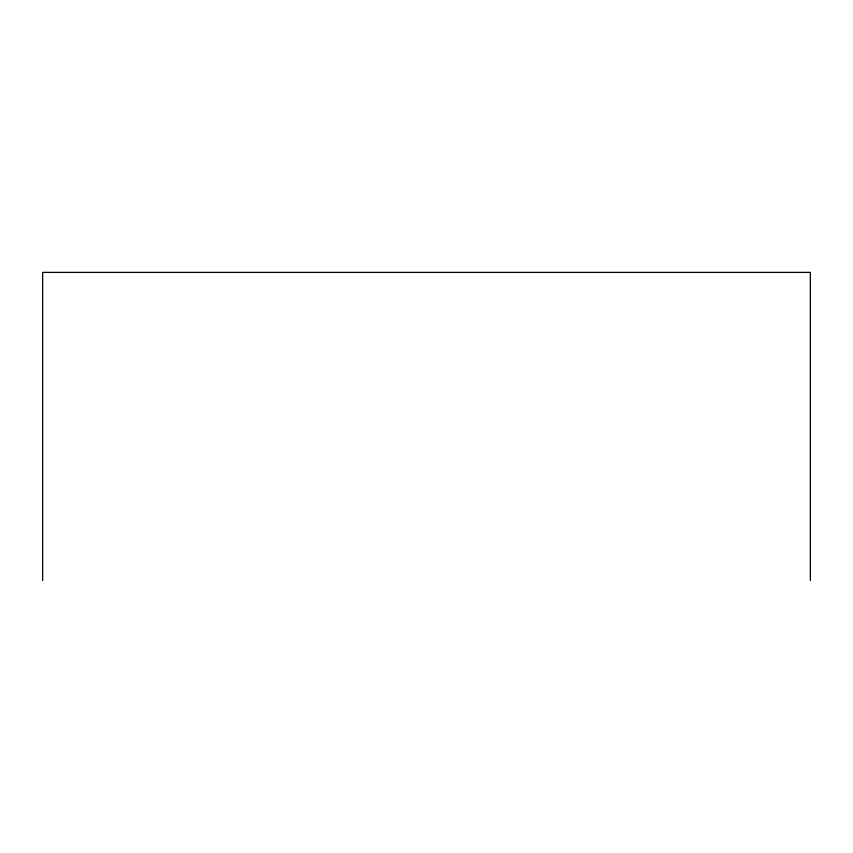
<?xml version="1.0" encoding="UTF-8"?>
<svg xmlns="http://www.w3.org/2000/svg" width="853" height="853" viewBox="0 0 853 853"><rect width="100%" height="100%" fill="white"/><g stroke="black" fill="none" stroke-linecap="round" stroke-linejoin="round"><path stroke-width="1.28" d="M810.35 580.616L810.35 272.384L42.65 272.384L42.65 580.616"/></g></svg>
